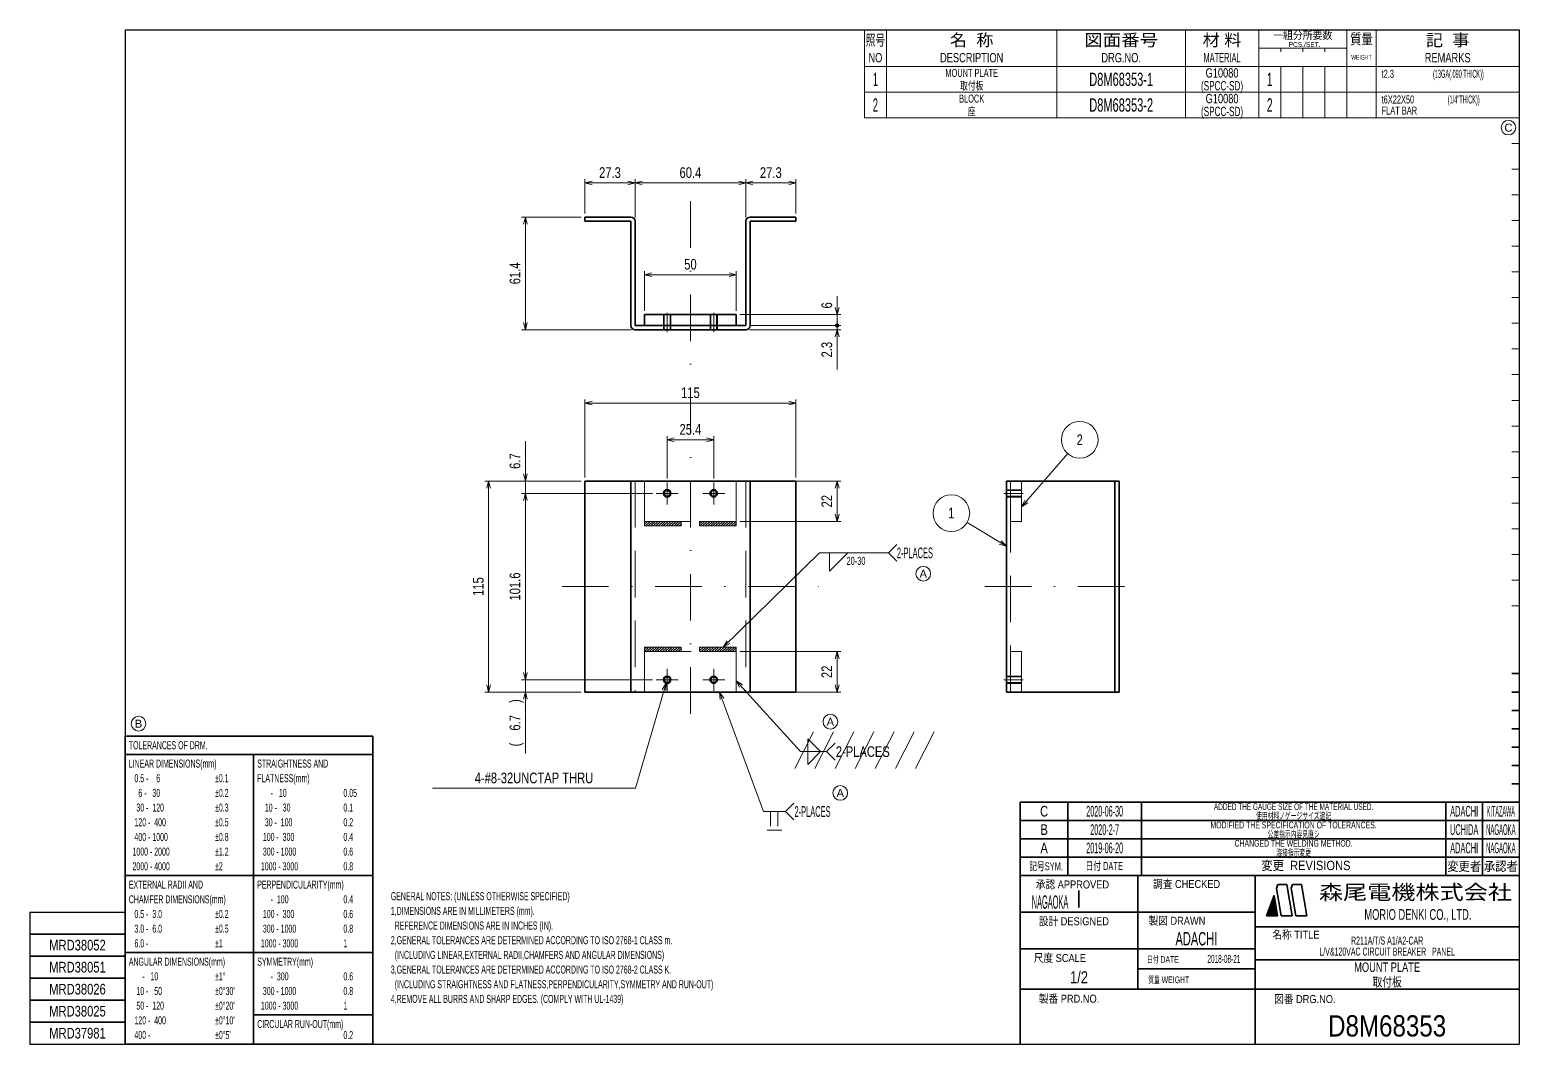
# Model space of a CAD drawing. Header units: millimetres. Extents: x 7 to 913, y 10 to 287.
# Drawn here: x 7 to 413, y 10.2 to 286.8 of the extents above; entities that cross this region are included whole.
import ezdxf
from ezdxf.enums import TextEntityAlignment as Align

# ---------------------------------------------------------------- set-up
doc = ezdxf.new("R2010")
doc.units = ezdxf.units.MM
for name, pattern in [('DASHDOT', [25.3, 12.7, -6.3, 0, -6.3]), ('DASHED', [19, 12.7, -6.3]), ('DIVIDE', [31.6, 12.7, -6.3, 0, -6.3, 0, -6.3])]:
    doc.linetypes.add(name, pattern=pattern)
for name, color, linetype in [('GR1_05', 7, 'Continuous'), ('GR1_06', 7, 'Continuous'), ('GR1_15', 7, 'Continuous'), ('GR1_16', 7, 'Continuous'), ('図面枠D8M', 7, 'Continuous'), ('表題、部品表_01', 7, 'Continuous'), ('表題、部品表_02', 7, 'Continuous'), ('表題、部品表_03', 7, 'Continuous'), ('表題、部品表_Layer1', 7, 'Continuous')]:
    doc.layers.add(name, color=color, linetype=linetype)
doc.styles.add('HG丸ｺﾞｼｯｸM-PRO', font='')
doc.styles.get('HG丸ｺﾞｼｯｸM-PRO').set_extended_font_data('HG丸ｺﾞｼｯｸM-PRO')
pattern_1 = [(45, (0, 0), (-0.3535534, 0.3535534), [])]

# ---------------------------------------------------------------- blocks, each defined once
blk = doc.blocks.new('BLKF024')
at = {"layer": '図面枠D8M', "color": 4, "linetype": 'Continuous', "lineweight": 13}
for p, q in [((344.778471, 46.998727), (346.524087, 48.744343)), ((344.8594, 47.221078), (346.502888, 48.864566)), ((344.940329, 47.443428), (346.48169, 48.984789)), ((345.021258, 47.665778), (346.460491, 49.105012)), ((345.102186, 47.888128), (346.439293, 49.225235)), ((345.183115, 48.110479), (346.418094, 49.345457)), ((345.264044, 48.332829), (346.396896, 49.46568)), ((345.344973, 48.555179), (346.375697, 49.585903)), ((345.425902, 48.777529), (346.354499, 49.706126)), ((345.506831, 48.999879), (346.3333, 49.826349)), ((345.58776, 49.22223), (346.312102, 49.946572)), ((345.668689, 49.44458), (346.290903, 50.066794)), ((345.749617, 49.66693), (346.269705, 50.187017)), ((345.830546, 49.88928), (346.248506, 50.30724)), ((345.911475, 50.111631), (346.227307, 50.427463)), ((345.992404, 50.333981), (346.206109, 50.547686)), ((346.073333, 50.556331), (346.18491, 50.667909)), ((346.154262, 50.778681), (346.163712, 50.788131)), ((344.157871, 45.246757), (346.693675, 47.782561)), ((344.211969, 45.442276), (346.672477, 47.902784)), ((344.292898, 45.664626), (346.651278, 48.023006)), ((344.299292, 45.246757), (346.714874, 47.662338)), ((344.373827, 45.886976), (346.63008, 48.143229)), ((344.440714, 45.246757), (346.736072, 47.542115)), ((344.454756, 46.109327), (346.608881, 48.263452)), ((344.535684, 46.331677), (346.587682, 48.383675)), ((344.582135, 45.246757), (346.757271, 47.421892)), ((344.616613, 46.554027), (346.566484, 48.503898)), ((344.697542, 46.776377), (346.545285, 48.624121)), ((344.723556, 45.246757), (346.778469, 47.301669)), ((344.864978, 45.246757), (346.799668, 47.181447)), ((345.006399, 45.246757), (346.820866, 47.061224)), ((345.147821, 45.246757), (346.842065, 46.941001)), ((345.289242, 45.246757), (346.863263, 46.820778)), ((345.430663, 45.246757), (346.884462, 46.700555)), ((345.572085, 45.246757), (346.90566, 46.580332)), ((345.713506, 45.246757), (346.926859, 46.46011)), ((345.854927, 45.246757), (346.948057, 46.339887)), ((345.996349, 45.246757), (346.969256, 46.219664)), ((346.13777, 45.246757), (346.990455, 46.099441)), ((346.279191, 45.246757), (347.011653, 45.979218)), ((346.420613, 45.246757), (347.032852, 45.858995)), ((346.562034, 45.246757), (347.05405, 45.738773)), ((346.703455, 45.246757), (347.075249, 45.61855)), ((346.844877, 45.246757), (347.096447, 45.498327)), ((346.986298, 45.246757), (347.117646, 45.378104)), ((347.12772, 45.246757), (347.138844, 45.257881))]:
    blk.add_line(p, q, dxfattribs=at)
blk = doc.blocks.new('BLKF023')
at = {"layer": '図面枠D8M', "color": 2, "linetype": 'Continuous', "lineweight": 25}
for p, q in [((33, 286.75), (413, 286.75)), ((33, 286.75), (33, 10.25)), ((413, 286.75), (413, 10.25)), ((7, 46.25), (7, 10.25)), ((7, 46.25), (33, 46.25)), ((7, 10.25), (413, 10.25))]:
    blk.add_line(p, q, dxfattribs=at)
at = {"layer": '図面枠D8M', "color": 4, "linetype": 'Continuous', "lineweight": 13}
for p, q in [((413, 269.75), (411, 269.75)), ((413, 262.75), (411, 262.75)), ((413, 255.75), (411, 255.75)), ((413, 248.75), (411, 248.75)), ((413, 241.75), (411, 241.75)), ((413, 234.75), (411, 234.75)), ((413, 227.75), (411, 227.75)), ((413, 220.75), (411, 220.75)), ((413, 213.75), (411, 213.75)), ((413, 206.75), (411, 206.75)), ((413, 199.75), (411, 199.75)), ((413, 192.75), (411, 192.75)), ((413, 185.75), (411, 185.75)), ((413, 178.75), (411, 178.75)), ((413, 171.75), (411, 171.75)), ((413, 164.75), (411, 164.75)), ((413, 157.75), (411, 157.75)), ((413, 150.75), (411, 150.75)), ((413, 143.75), (411, 143.75)), ((413, 136.75), (411, 136.75)), ((411, 129.75), (413, 129.75))]:
    blk.add_line(p, q, dxfattribs=at)
at = {"layer": '図面枠D8M', "color": 3, "linetype": 'Continuous', "lineweight": 35}
for p, q in [((413, 111.25), (411, 111.25)), ((413, 106.25), (411, 106.25)), ((413, 101.25), (411, 101.25)), ((413, 96.25), (411, 96.25)), ((413, 91.25), (411, 91.25)), ((413, 86.25), (411, 86.25)), ((413, 81.25), (411, 81.25)), ((277, 76.25), (413, 76.25)), ((277, 76.25), (277, 10.25)), ((290, 76.25), (290, 56.25)), ((310, 76.25), (310, 56.25)), ((393, 76.25), (393, 56.25)), ((403, 76.25), (403, 56.25)), ((277, 71.25), (413, 71.25)), ((277, 66.25), (413, 66.25)), ((277, 61.25), (413, 61.25)), ((277, 56.25), (413, 56.25)), ((309, 56.25), (309, 25.25)), ((341, 56.25), (341, 10.25)), ((346.84, 52.65), (347.23, 53.75)), ((347.23, 53.75), (349.64, 53.75)), ((351.14, 45.25), (349.64, 53.75)), ((351.18, 53.75), (350.82, 52.76)), ((351.18, 53.75), (353.64, 53.75)), ((355.14, 45.25), (353.64, 53.75)), ((293, 52.17), (293, 47.48)), ((344.14, 45.25), (346.16, 50.8)), ((347.14, 45.25), (346.16, 50.8)), ((348.14, 45.25), (346.84, 52.65)), ((352.14, 45.25), (350.82, 52.76)), ((277, 46.25), (341, 46.25)), ((344.14, 45.25), (347.14, 45.25)), ((348.14, 45.25), (351.14, 45.25)), ((352.14, 45.25), (355.14, 45.25)), ((341, 42.25), (413, 42.25)), ((7, 40.25), (33, 40.25)), ((7, 34.25), (33, 34.25)), ((277, 36.25), (341, 36.25)), ((341, 33.25), (413, 33.25)), ((309, 30.75), (341, 30.75)), ((7, 28.25), (33, 28.25)), ((277, 25.25), (413, 25.25)), ((7, 22.25), (33, 22.25)), ((33, 16.25), (7, 16.25))]:
    blk.add_line(p, q, dxfattribs=at)
at = {"layer": '図面枠D8M', "color": 4, "linetype": 'Continuous', "lineweight": 13}
blk.add_blockref('BLKF024', (0, 0), dxfattribs=at)
at = {"layer": '図面枠D8M', "color": 4, "linetype": 'Continuous', "lineweight": 13, "style": 'HG丸ｺﾞｼｯｸM-PRO'}
for s, height, width, p in [('記号SYM.', 2.182, 0.69227, (284.03, 58.74)), ('日付 DATE', 2.182, 0.692507, (299.87, 58.83)), ('変更  REVISIONS', 2.5455, 0.887352, (354.85, 58.97)), ('変更者', 2.545, 0.887717, (398, 58.75)), ('承認者', 2.545, 0.887717, (408, 58.75)), ('承認 APPROVED', 2.1818, 0.863151, (291.21, 53.79)), ('調査 CHECKED', 2.182, 0.863174, (322.34, 53.92)), ('設計 DESIGNED', 2.1818, 0.862613, (291.61, 43.76)), ('製図 DRAWN', 2.182, 0.863099, (319.7, 43.9)), ('名称 TITLE', 2.182, 0.862489, (352.13, 40.11)), ('尺度 SCALE', 2.182, 0.862581, (287.78, 33.74)), ('日付 DATE', 1.818, 0.618255, (315.88, 33.34)), ('質量 WEIGHT', 1.818, 0.618812, (317.46, 27.8)), ('製番 PRD.NO.', 2.182, 0.863299, (290.29, 22.66)), ('図番 DRG.NO.', 2.182, 0.863083, (354.56, 22.56))]:
    blk.add_text(s, height=height, dxfattribs=dict(at, width=width)).set_placement(p, align=Align.MIDDLE_CENTER)
at = {"layer": '図面枠D8M', "color": 2, "linetype": 'Continuous', "lineweight": 25, "style": 'HG丸ｺﾞｼｯｸM-PRO', "width": 1.206081}
blk.add_text('森尾電機株式会社', height=4, dxfattribs=at).set_placement((384.72, 51.68), align=Align.MIDDLE_CENTER)
at = {"layer": '図面枠D8M', "color": 3, "linetype": 'Continuous', "lineweight": 35, "style": 'HG丸ｺﾞｼｯｸM-PRO', "width": 0.652197}
blk.add_text('MORIO DENKI CO., LTD.', height=2.9091, dxfattribs=at).set_placement((385.38, 45.61), align=Align.MIDDLE_CENTER)
blk = doc.blocks.new('BLKF025')
at = {"layer": '図面枠D8M', "color": 3, "linetype": 'Continuous', "lineweight": 35, "style": 'HG丸ｺﾞｼｯｸM-PRO'}
for s, height, width, p in [('C', 2.91, 0.782198, (283.5, 73.75)), ('2020-06-30', 2.909, 0.488281, (300, 73.75)), ('ADDED THE GAUGE SIZE OF THE MATERIAL USED.', 1.8182, 0.578029, (351.5, 75)), ('ADACHI', 2.909, 0.415454, (398, 73.75)), ('KITAZAWA', 2.909, 0.308644, (408, 73.75)), ('B', 2.91, 0.78204, (283.5, 68.75)), ('2020-2-7', 2.909, 0.488281, (300, 68.75)), ('MODIFIED THE SPECIFICATION OF TOLERANCES.', 1.8182, 0.618603, (351.5, 70)), ('UCHIDA', 2.909, 0.415827, (398, 68.75)), ('NAGAOKA', 2.909, 0.334453, (408, 68.75)), ('A', 2.91, 0.782973, (283.5, 63.75)), ('2019-06-20', 2.909, 0.488281, (300, 63.75)), ('CHANGED THE WELDING METHOD.', 1.8182, 0.618832, (351.5, 65)), ('ADACHI', 2.909, 0.415454, (398, 63.75)), ('NAGAOKA', 2.909, 0.334453, (408, 63.75)), ('NAGAOKA', 3.636, 0.414524, (285.11, 49)), ('ADACHI', 3.636, 0.619335, (325, 39)), ('L/V&120VAC CIRCUIT BREAKER\u3000PANEL', 2.1818, 0.522042, (377, 35.5)), ('R211A/T/S A1/A2-CAR', 2.1818, 0.521924, (377, 38.5)), ('2018-08-21', 2.182, 0.482412, (332.5, 33.5)), ('MOUNT PLATE', 2.5455, 0.741539, (377, 31.25)), ('1/2', 3.273, 0.80628, (293, 28.5)), ('D8M68353', 5.818, 0.845432, (377, 15.25))]:
    blk.add_text(s, height=height, dxfattribs=dict(at, width=width)).set_placement(p, align=Align.MIDDLE_CENTER)
blk = doc.blocks.new('BLKF026')
at = {"layer": '表題、部品表_02', "color": 4, "linetype": 'Continuous', "lineweight": 13}
for p, q in [((234.5, 276.75), (234.5, 269.75)), ((234.5, 276.75), (413, 276.75)), ((240.5, 276.75), (240.5, 269.75)), ((287, 276.75), (287, 269.75)), ((322, 276.75), (322, 269.75)), ((342, 276.75), (342, 269.75)), ((348, 276.75), (348, 269.75)), ((354, 276.75), (354, 269.75)), ((360, 269.75), (360, 276.75)), ((366, 276.75), (366, 269.75)), ((374, 276.75), (374, 269.75)), ((413, 276.75), (413, 269.75)), ((234.5, 269.75), (413, 269.75))]:
    blk.add_line(p, q, dxfattribs=at)
blk = doc.blocks.new('BLKF028')
at = {"layer": '表題、部品表_02', "color": 4, "linetype": 'Continuous', "lineweight": 13}
for p, q in [((234.5, 269.75), (234.5, 262.75)), ((234.5, 269.75), (413, 269.75)), ((240.5, 269.75), (240.5, 262.75)), ((287, 269.75), (287, 262.75)), ((322, 269.75), (322, 262.75)), ((342, 269.75), (342, 262.75)), ((348, 269.75), (348, 262.75)), ((354, 269.75), (354, 262.75)), ((360, 262.75), (360, 269.75)), ((366, 269.75), (366, 262.75)), ((374, 269.75), (374, 262.75)), ((413, 269.75), (413, 262.75)), ((234.5, 262.75), (413, 262.75))]:
    blk.add_line(p, q, dxfattribs=at)
blk = doc.blocks.new('BLKF030')
at = {"layer": 'GR1_06', "color": 3, "linetype": 'Continuous', "lineweight": 35}
for p, q in [((158.33, 163.75), (215.83, 163.75)), ((158.33, 163.75), (158.33, 106.25)), ((170.83, 163.75), (170.83, 106.25)), ((203.33, 163.75), (203.33, 106.25)), ((215.83, 163.75), (215.83, 106.25)), ((158.33, 106.25), (215.83, 106.25))]:
    blk.add_line(p, q, dxfattribs=at)
at = {"layer": 'GR1_06', "color": 4, "linetype": 'DASHED', "lineweight": 13}
for p, q in [((171.98, 163.75), (171.98, 106.25)), ((202.18, 163.75), (202.18, 106.25))]:
    blk.add_line(p, q, dxfattribs=at)
blk = doc.blocks.new('BLKF031')
at = {"layer": 'GR1_06', "color": 3, "linetype": 'Continuous', "lineweight": 35}
for p, q in [((158.33, 234.55), (158.33, 235.7)), ((158.33, 235.7), (170.83, 235.7)), ((203.33, 235.7), (215.83, 235.7)), ((215.83, 234.55), (215.83, 235.7)), ((170.83, 234.55), (158.33, 234.55)), ((170.83, 206.15), (170.83, 234.55)), ((171.98, 206.15), (171.98, 234.55)), ((202.18, 206.15), (202.18, 234.55)), ((203.33, 206.15), (203.33, 234.55)), ((215.83, 234.55), (203.33, 234.55)), ((202.18, 206.15), (171.98, 206.15)), ((202.18, 205), (171.98, 205))]:
    blk.add_line(p, q, dxfattribs=at)
for centre, start, end in [((170.83, 234.55), 0, 90), ((203.33, 234.55), 90, 180), ((171.98, 206.15), 180, 270), ((202.18, 206.15), 270, 0)]:
    blk.add_arc(centre, 1.15, start, end, dxfattribs=at)
blk = doc.blocks.new('BLKF032')
at = {"layer": 'GR1_06', "color": 3, "linetype": 'Continuous', "lineweight": 35}
for p, q in [((174.58, 206.15), (174.58, 209.15)), ((174.58, 209.15), (199.58, 209.15)), ((199.58, 206.15), (199.58, 209.15)), ((174.58, 206.15), (199.58, 206.15))]:
    blk.add_line(p, q, dxfattribs=at)
blk = doc.blocks.new('BLKF033')
at = {"layer": 'GR1_06', "color": 4, "linetype": 'DASHED', "lineweight": 13}
for p, q in [((174.58, 163.75), (174.58, 152.75)), ((174.58, 163.75), (199.58, 163.75)), ((199.58, 163.75), (199.58, 152.75)), ((174.58, 152.75), (199.58, 152.75))]:
    blk.add_line(p, q, dxfattribs=at)
blk = doc.blocks.new('BLKF034')
at = {"layer": 'GR1_06', "color": 4, "linetype": 'DASHED', "lineweight": 13}
for p, q in [((174.58, 117.25), (174.58, 106.25)), ((174.58, 117.25), (199.58, 117.25)), ((199.58, 117.25), (199.58, 106.25)), ((174.58, 106.25), (199.58, 106.25))]:
    blk.add_line(p, q, dxfattribs=at)
blk = doc.blocks.new('BLKF036')
at = {"layer": 'GR1_06', "color": 3, "linetype": 'Continuous', "lineweight": 35}
for radius in [1, 0.8]:
    blk.add_circle((180.73, 160.4), radius, dxfattribs=at)
blk = doc.blocks.new('BLKF035')
at = {"layer": 'GR1_06', "color": 4, "linetype": 'DASHDOT', "lineweight": 13}
for p, q in [((180.73, 157.4), (180.73, 163.4)), ((183.73, 160.4), (177.73, 160.4))]:
    blk.add_line(p, q, dxfattribs=at)
at = {"layer": 'GR1_06', "color": 3, "linetype": 'Continuous', "lineweight": 35}
blk.add_blockref('BLKF036', (0, 0), dxfattribs=at)
blk = doc.blocks.new('BLKF038')
at = {"layer": 'GR1_06', "color": 3, "linetype": 'Continuous', "lineweight": 35}
for radius in [1, 0.8]:
    blk.add_circle((193.43, 160.4), radius, dxfattribs=at)
blk = doc.blocks.new('BLKF037')
at = {"layer": 'GR1_06', "color": 4, "linetype": 'DASHDOT', "lineweight": 13}
for p, q in [((193.43, 157.4), (193.43, 163.4)), ((196.43, 160.4), (190.43, 160.4))]:
    blk.add_line(p, q, dxfattribs=at)
at = {"layer": 'GR1_06', "color": 3, "linetype": 'Continuous', "lineweight": 35}
blk.add_blockref('BLKF038', (0, 0), dxfattribs=at)
blk = doc.blocks.new('BLKF040')
at = {"layer": 'GR1_06', "color": 3, "linetype": 'Continuous', "lineweight": 35}
for radius in [1, 0.8]:
    blk.add_circle((193.43, 109.6), radius, dxfattribs=at)
blk = doc.blocks.new('BLKF039')
at = {"layer": 'GR1_06', "color": 4, "linetype": 'DASHDOT', "lineweight": 13}
for p, q in [((193.43, 106.6), (193.43, 112.6)), ((196.43, 109.6), (190.43, 109.6))]:
    blk.add_line(p, q, dxfattribs=at)
at = {"layer": 'GR1_06', "color": 3, "linetype": 'Continuous', "lineweight": 35}
blk.add_blockref('BLKF040', (0, 0), dxfattribs=at)
blk = doc.blocks.new('BLKF042')
at = {"layer": 'GR1_06', "color": 3, "linetype": 'Continuous', "lineweight": 35}
for radius in [1, 0.8]:
    blk.add_circle((180.73, 109.6), radius, dxfattribs=at)
blk = doc.blocks.new('BLKF041')
at = {"layer": 'GR1_06', "color": 4, "linetype": 'DASHDOT', "lineweight": 13}
for p, q in [((180.73, 106.6), (180.73, 112.6)), ((183.73, 109.6), (177.73, 109.6))]:
    blk.add_line(p, q, dxfattribs=at)
at = {"layer": 'GR1_06', "color": 3, "linetype": 'Continuous', "lineweight": 35}
blk.add_blockref('BLKF042', (0, 0), dxfattribs=at)
blk = doc.blocks.new('BLKF043')
at = {"layer": 'GR1_06', "color": 4, "linetype": 'DASHED', "lineweight": 13}
for p, q in [((192.43, 205), (192.43, 209.15)), ((192.63, 205), (192.63, 209.15)), ((194.23, 205), (194.23, 209.15)), ((194.43, 205), (194.43, 209.15))]:
    blk.add_line(p, q, dxfattribs=at)
blk = doc.blocks.new('BLKF044')
at = {"layer": 'GR1_06', "color": 4, "linetype": 'DASHED', "lineweight": 13}
for p, q in [((179.73, 205), (179.73, 209.15)), ((179.93, 205), (179.93, 209.15)), ((181.53, 205), (181.53, 209.15)), ((181.73, 205), (181.73, 209.15))]:
    blk.add_line(p, q, dxfattribs=at)
blk = doc.blocks.new('BLKF045')
at = {"layer": 'GR1_06', "color": 3, "linetype": 'Continuous', "lineweight": 35}
for p, q in [((273.21, 106.25), (273.21, 163.75)), ((273.21, 163.75), (303.91, 163.75)), ((302.76, 106.25), (302.76, 163.75)), ((303.91, 163.75), (303.91, 106.25)), ((273.21, 106.25), (303.91, 106.25))]:
    blk.add_line(p, q, dxfattribs=at)
at = {"layer": 'GR1_06', "color": 4, "linetype": 'DASHED', "lineweight": 13}
blk.add_line((274.36, 106.25), (274.36, 163.75), dxfattribs=at)
blk = doc.blocks.new('BLKF046')
at = {"layer": 'GR1_06', "color": 4, "linetype": 'DASHED', "lineweight": 13}
for p, q in [((274.36, 163.75), (277.36, 163.75)), ((274.36, 163.75), (274.36, 152.75)), ((277.36, 163.75), (277.36, 152.75)), ((274.36, 152.75), (277.36, 152.75))]:
    blk.add_line(p, q, dxfattribs=at)
blk = doc.blocks.new('BLKF047')
at = {"layer": 'GR1_06', "color": 4, "linetype": 'DASHED', "lineweight": 13}
for p, q in [((273.21, 161.4), (277.36, 161.4)), ((273.21, 161.2), (277.36, 161.2)), ((273.21, 159.6), (277.36, 159.6)), ((273.21, 159.4), (277.36, 159.4))]:
    blk.add_line(p, q, dxfattribs=at)
blk = doc.blocks.new('BLKF048')
at = {"layer": 'GR1_06', "color": 4, "linetype": 'DASHED', "lineweight": 13}
for p, q in [((274.36, 117.25), (277.36, 117.25)), ((274.36, 106.25), (274.36, 117.25)), ((277.36, 106.25), (277.36, 117.25)), ((274.36, 106.25), (277.36, 106.25))]:
    blk.add_line(p, q, dxfattribs=at)
blk = doc.blocks.new('BLKF049')
at = {"layer": 'GR1_06', "color": 4, "linetype": 'DASHED', "lineweight": 13}
for p, q in [((273.21, 110.6), (277.36, 110.6)), ((273.21, 110.4), (277.36, 110.4)), ((273.21, 108.8), (277.36, 108.8)), ((273.21, 108.6), (277.36, 108.6))]:
    blk.add_line(p, q, dxfattribs=at)
blk = doc.blocks.new('FXTIP_ARROW_S')
at = {"color": 0, "linetype": 'Continuous', "lineweight": -2}
for q in [(-1, 0), (-0.97, 0.26), (-0.97, -0.26)]:
    blk.add_line((0, 0), q, dxfattribs=at)
blk = doc.blocks.new('FXTIP_ARROW_E')
at = {"color": 0, "linetype": 'Continuous', "lineweight": -2}
for q in [(-1, 0), (-0.97, 0.26), (-0.97, -0.26)]:
    blk.add_line((0, 0), q, dxfattribs=at)
blk = doc.blocks.new('FXTIP_BLACKDOT_E')
at = {"color": 0, "linetype": 'Continuous', "lineweight": -2}
blk.add_line((0, 0), (-1, 0), dxfattribs=at)
at = {"color": 0, "linetype": 'Continuous', "lineweight": -2, "const_width": 0.25}
blk.add_lwpolyline([(-0.125, 0, 1), (0.125, 0, 1)], format="xyb", close=True, dxfattribs=at)
at = {"color": 0, "linetype": 'Continuous', "lineweight": -2}
blk.add_circle((0, 0), 0.25, dxfattribs=at)
blk = doc.blocks.new('BLKF050')
at = {"layer": 'GR1_16', "color": 4, "linetype": 'DIVIDE', "lineweight": 13}
for p, q in [((199.58, 118.5), (189.58, 118.5)), ((189.58, 118.5), (189.58, 117.25)), ((199.58, 118.5), (199.58, 117.25)), ((189.58, 117.25), (199.58, 117.25))]:
    blk.add_line(p, q, dxfattribs=at)
blk = doc.blocks.new('BLKF051')
at = {"layer": 'GR1_16', "color": 4, "linetype": 'DIVIDE', "lineweight": 13}
for p, q in [((174.58, 118.5), (184.58, 118.5)), ((174.58, 118.5), (174.58, 117.25)), ((184.58, 118.5), (184.58, 117.25)), ((184.58, 117.25), (174.58, 117.25))]:
    blk.add_line(p, q, dxfattribs=at)
blk = doc.blocks.new('BLKF052')
at = {"layer": 'GR1_16', "color": 4, "linetype": 'DIVIDE', "lineweight": 13}
for p, q in [((199.58, 152.75), (189.58, 152.75)), ((189.58, 152.75), (189.58, 151.5)), ((189.58, 151.5), (199.58, 151.5)), ((199.58, 152.75), (199.58, 151.5))]:
    blk.add_line(p, q, dxfattribs=at)
blk = doc.blocks.new('BLKF053')
at = {"layer": 'GR1_16', "color": 4, "linetype": 'DIVIDE', "lineweight": 13}
for p, q in [((174.58, 152.75), (184.58, 152.75)), ((174.58, 152.75), (174.58, 151.5)), ((184.58, 151.5), (174.58, 151.5)), ((184.58, 152.75), (184.58, 151.5))]:
    blk.add_line(p, q, dxfattribs=at)
blk = doc.blocks.new('BLKF054')
at = {"layer": 'GR1_16', "color": 4, "linetype": 'Continuous', "lineweight": 13}
for p, q in [((208.95, 73.68), (208.95, 69.68)), ((210.95, 73.68), (210.95, 69.68)), ((207.99, 68.62), (211.99, 68.62))]:
    blk.add_line(p, q, dxfattribs=at)
blk = doc.blocks.new('BLKF055')
at = {"layer": 'GR1_05', "color": 4, "linetype": 'Continuous', "lineweight": 13}
for p, q in [((222.56, 90), (219.06, 93.5)), ((219.06, 86.5), (219.06, 93.5)), ((222.56, 90), (219.06, 86.5))]:
    blk.add_line(p, q, dxfattribs=at)
blk = doc.blocks.new('BLKF056')
at = {"layer": 'GR1_05', "color": 4, "linetype": 'Continuous', "lineweight": 13}
blk.add_circle((225.23, 98.15), 2, dxfattribs=at)
at = {"layer": 'GR1_05', "color": 4, "linetype": 'Continuous', "lineweight": 13, "style": 'HG丸ｺﾞｼｯｸM-PRO', "width": 1.042301}
blk.add_text('A', height=2.18, dxfattribs=at).set_placement((225.23, 98.15), align=Align.MIDDLE_CENTER)
blk = doc.blocks.new('BLKF057')
at = {"layer": 'GR1_05', "color": 4, "linetype": 'Continuous', "lineweight": 13}
blk.add_circle((227.93, 78.74), 2, dxfattribs=at)
at = {"layer": 'GR1_05', "color": 4, "linetype": 'Continuous', "lineweight": 13, "style": 'HG丸ｺﾞｼｯｸM-PRO', "width": 1.042301}
blk.add_text('A', height=2.18, dxfattribs=at).set_placement((227.93, 78.74), align=Align.MIDDLE_CENTER)
blk = doc.blocks.new('BLKF058')
at = {"layer": 'GR1_05', "color": 4, "linetype": 'Continuous', "lineweight": 13}
blk.add_circle((250.55, 138.49), 2, dxfattribs=at)
at = {"layer": 'GR1_05', "color": 4, "linetype": 'Continuous', "lineweight": 13, "style": 'HG丸ｺﾞｼｯｸM-PRO', "width": 1.042301}
blk.add_text('A', height=2.18, dxfattribs=at).set_placement((250.55, 138.49), align=Align.MIDDLE_CENTER)
blk = doc.blocks.new('BLKF060')
at = {"layer": '表題、部品表_01', "color": 4, "linetype": 'Continuous', "lineweight": 13}
for p, q in [((234.5, 286.75), (234.5, 276.75)), ((234.5, 286.75), (413, 286.75)), ((240.5, 286.75), (240.5, 276.75)), ((287, 286.75), (287, 276.75)), ((322, 286.75), (322, 276.75)), ((342, 286.75), (342, 276.75)), ((366, 286.75), (366, 276.75)), ((374, 286.75), (374, 276.75)), ((413, 286.75), (413, 276.75)), ((342, 281.75), (366, 281.75)), ((348, 280.75), (348, 281.75)), ((354, 281.75), (354, 280.75)), ((360, 281.75), (360, 280.75)), ((234.5, 276.75), (413, 276.75))]:
    blk.add_line(p, q, dxfattribs=at)
at = {"layer": '表題、部品表_01', "color": 3, "linetype": 'Continuous', "lineweight": 35, "style": 'HG丸ｺﾞｼｯｸM-PRO'}
for s, height, width, p in [('照号', 2.909, 0.651535, (237.5, 283.95)), ('名  称', 3.273, 1.042426, (263.75, 283.95)), ('図面番号', 3.273, 1.127518, (304.5, 283.95)), ('材 料', 3.273, 1.042439, (332, 283.95)), ('一組分所要数', 2.036, 0.966638, (354, 285.25)), ('質量', 2.909, 0.781842, (370, 284.25)), ('記  事', 3.273, 1.042426, (393.5, 283.95)), ('NO', 2.545, 0.740841, (237.5, 279.15)), ('DESCRIPTION', 2.5455, 0.741365, (263.75, 279.15)), ('DRG.NO.', 2.545, 0.741189, (304.5, 279.15)), ('MATERIAL', 2.545, 0.594756, (332, 279.15)), ('PCS./SET.', 1.309, 0.862935, (354.5, 282.75)), ('REMARKS', 2.545, 0.742803, (393.5, 279.15)), ('WEIGHT', 1.309, 0.635507, (370, 279.25))]:
    blk.add_text(s, height=height, dxfattribs=dict(at, width=width)).set_placement(p, align=Align.MIDDLE_CENTER)
blk = doc.blocks.new('BLKF059')
at = {"layer": '表題、部品表_01', "color": 3, "linetype": 'Continuous', "lineweight": 13}
blk.add_blockref('BLKF060', (0, 0), dxfattribs=at)
blk = doc.blocks.new('BLKF061')
at = {"layer": '図面枠D8M', "color": 3, "linetype": 'Continuous', "lineweight": 35}
for p, q in [((33, 94.25), (100.5, 94.25)), ((33, 94.25), (33, 10.25)), ((100.5, 10.25), (100.5, 94.25)), ((33, 89.25), (100.5, 89.25)), ((68, 10.25), (68, 89.25)), ((33, 56.25), (68, 56.25)), ((68, 56.25), (100.5, 56.25)), ((33, 35.25), (68, 35.25)), ((68, 35.25), (100.5, 35.25)), ((68, 18.25), (100.5, 18.25)), ((33, 10.25), (100.5, 10.25))]:
    blk.add_line(p, q, dxfattribs=at)
at = {"layer": '図面枠D8M', "color": 4, "linetype": 'Continuous', "lineweight": 13, "style": 'HG丸ｺﾞｼｯｸM-PRO'}
for s, height, width, p in [('TOLERANCES OF DRM.', 2.1818, 0.522208, (34, 91.75)), ('LINEAR DIMENSIONS(mm)', 2.1818, 0.521664, (34, 86.75)), ('STRAIGHTNESS AND', 2.1818, 0.521949, (69, 86.75)), (' 0.5 -    6', 2.1818, 0.524049, (35, 82.75)), ('±0.1', 2.182, 0.52198, (57.5, 82.75)), ('FLATNESS(mm)', 2.1818, 0.521994, (69, 82.75)), ('   6 -   30', 2.1818, 0.52397, (35, 78.75)), ('±0.2', 2.182, 0.52198, (57.5, 78.75)), ('     -   10', 2.1818, 0.524651, (70, 78.75)), ('0.05', 2.182, 0.52205, (92.5, 78.75)), ('  30 -  120', 2.1818, 0.522893, (35, 74.75)), ('±0.3', 2.182, 0.52198, (57.5, 74.75)), ('  10 -   30', 2.1818, 0.523391, (70, 74.75)), ('0.1', 2.182, 0.522424, (92.5, 74.75)), (' 120 -  400', 2.1818, 0.52246, (35, 70.75)), ('±0.5', 2.182, 0.52198, (57.5, 70.75)), ('  30 -  100', 2.1818, 0.522893, (70, 70.75)), ('0.2', 2.182, 0.522424, (92.5, 70.75)), (' 400 - 1000', 2.1818, 0.52208, (35, 66.75)), ('±0.8', 2.182, 0.52198, (57.5, 66.75)), (' 100 -  300', 2.1818, 0.52246, (70, 66.75)), ('0.4', 2.182, 0.522424, (92.5, 66.75)), ('1000 - 2000', 2.1818, 0.521744, (35, 62.75)), ('±1.2', 2.182, 0.52198, (57.5, 62.75)), (' 300 - 1000', 2.1818, 0.52208, (70, 62.75)), ('0.6', 2.182, 0.522424, (92.5, 62.75)), ('2000 - 4000', 2.1818, 0.521744, (35, 58.75)), ('±2', 2.182, 0.521216, (57.5, 58.75)), ('1000 - 3000', 2.1818, 0.521744, (70, 58.75)), ('0.8', 2.182, 0.522424, (92.5, 58.75)), ('EXTERNAL RADII AND', 2.1818, 0.522426, (34, 53.75)), ('PERPENDICULARITY(mm)', 2.1818, 0.521822, (69, 53.75)), ('CHAMFER DIMENSIONS(mm)', 2.1818, 0.521615, (34, 49.75)), ('     -  100', 2.1818, 0.52397, (70, 49.75)), ('0.4', 2.182, 0.522424, (92.5, 49.75)), (' 0.5 -  3.0', 2.1818, 0.523514, (35, 45.75)), ('±0.2', 2.182, 0.52198, (57.5, 45.75)), (' 100 -  300', 2.1818, 0.52246, (70, 45.75)), ('0.6', 2.182, 0.522424, (92.5, 45.75)), (' 3.0 -  6.0', 2.1818, 0.523514, (35, 41.75)), ('±0.5', 2.182, 0.52198, (57.5, 41.75)), (' 300 - 1000', 2.1818, 0.52208, (70, 41.75)), ('0.8', 2.182, 0.522424, (92.5, 41.75)), (' 6.0 -', 2.182, 0.523279, (35, 37.75)), ('±1', 2.182, 0.521216, (57.5, 37.75)), ('1000 - 3000', 2.1818, 0.521744, (70, 37.75)), ('1', 2.18, 0.521199, (92.5, 37.75)), ('ANGULAR DIMENSIONS(mm)', 2.1818, 0.521887, (34, 32.75)), ('SYMMETRY(mm)', 2.1818, 0.521222, (69, 32.75)), ('     -   10', 2.1818, 0.524651, (35, 28.75)), ('±1°', 2.182, 0.52122, (57.5, 28.75)), ('     -  300', 2.1818, 0.52397, (70, 28.75)), ('0.6', 2.182, 0.522424, (92.5, 28.75)), ('  10 -   50', 2.1818, 0.523391, (35, 24.75)), ("±0°30'", 2.182, 0.521679, (57.5, 24.75)), (' 300 - 1000', 2.1818, 0.52208, (70, 24.75)), ('0.8', 2.182, 0.522424, (92.5, 24.75)), ('  50 -  120', 2.1818, 0.522893, (35, 20.75)), ("±0°20'", 2.182, 0.521679, (57.5, 20.75)), ('1000 - 3000', 2.1818, 0.521744, (70, 20.75)), ('1', 2.18, 0.521199, (92.5, 20.75)), (' 120 -  400', 2.1818, 0.52246, (35, 16.75)), ("±0°10'", 2.182, 0.521679, (57.5, 16.75)), ('CIRCULAR RUN-OUT(mm)', 2.1818, 0.521639, (69, 15.75)), (' 400 -', 2.182, 0.52234, (35, 12.75)), ("±0°5'", 2.182, 0.521776, (57.5, 12.75)), ('0.2', 2.182, 0.522424, (92.5, 12.75))]:
    blk.add_text(s, height=height, dxfattribs=dict(at, width=width)).set_placement(p, align=Align.MIDDLE_LEFT)
blk = doc.blocks.new('BLKF062')
at = {"layer": '表題、部品表_Layer1', "color": 4, "linetype": 'Continuous', "lineweight": 13}
blk.add_circle((36.64, 97.62), 2, dxfattribs=at)
at = {"layer": '表題、部品表_Layer1', "color": 4, "linetype": 'Continuous', "lineweight": 13, "style": 'HG丸ｺﾞｼｯｸM-PRO', "width": 1.04272}
blk.add_text('B', height=2.18, dxfattribs=at).set_placement((36.64, 97.62), align=Align.MIDDLE_CENTER)
blk = doc.blocks.new('BLKF104')
at = {"layer": '表題、部品表_Layer1', "color": 4, "linetype": 'Continuous', "lineweight": 13}
blk.add_circle((410.07, 260.08), 2, dxfattribs=at)
at = {"layer": '表題、部品表_Layer1', "color": 4, "linetype": 'Continuous', "lineweight": 13, "style": 'HG丸ｺﾞｼｯｸM-PRO', "width": 1.042931}
blk.add_text('C', height=2.18, dxfattribs=at).set_placement((410.07, 260.08), align=Align.MIDDLE_CENTER)

msp = doc.modelspace()

# ---------------------------------------------------------------- hatches: boundary and pattern name
at = {"layer": 'GR1_16', "linetype": 'DIVIDE', "lineweight": 13}
h = msp.add_hatch(dxfattribs=at)
h.set_pattern_fill('_USER', color=4, scale=0.5, angle=45, style=0, pattern_type=0)
h.set_pattern_definition(pattern_1)
h.paths.add_polyline_path([(184.58, 151.5), (184.58, 152.75), (174.58, 152.75), (174.58, 151.5)], flags=0)
h = msp.add_hatch(dxfattribs=at)
h.set_pattern_fill('_USER', color=4, scale=0.5, angle=45, style=0, pattern_type=0)
h.set_pattern_definition(pattern_1)
h.paths.add_polyline_path([(189.58, 151.5), (189.58, 152.75), (199.58, 152.75), (199.58, 151.5)], flags=0)
h = msp.add_hatch(dxfattribs=at)
h.set_pattern_fill('_USER', color=4, scale=0.5, angle=45, style=0, pattern_type=0)
h.set_pattern_definition(pattern_1)
h.paths.add_polyline_path([(184.58, 117.25), (184.58, 118.5), (174.58, 118.5), (174.58, 117.25)], flags=0)
h = msp.add_hatch(dxfattribs=at)
h.set_pattern_fill('_USER', color=4, scale=0.5, angle=45, style=0, pattern_type=0)
h.set_pattern_definition(pattern_1)
h.paths.add_polyline_path([(189.58, 117.25), (189.58, 118.5), (199.58, 118.5), (199.58, 117.25)], flags=0)

# ---------------------------------------------------------------- linework, layer by layer
at = {"layer": 'GR1_05', "color": 4, "linetype": 'Continuous', "lineweight": 13}
for p, q in [((199.58, 109.33), (217.08, 90)), ((220.64, 95.35), (215.53, 85.38)), ((226.12, 95.35), (221.02, 85.38)), ((231.61, 95.35), (226.5, 85.38)), ((237.1, 95.35), (231.99, 85.38)), ((242.58, 95.35), (237.47, 85.38)), ((248.07, 95.35), (242.96, 85.38)), ((253.55, 95.35), (248.44, 85.38)), ((217.08, 90), (224.21, 90)), ((226.5, 92.29), (224.21, 90)), ((226.5, 87.71), (224.21, 90))]:
    msp.add_line(p, q, dxfattribs=at)
at = {"layer": 'GR1_06', "color": 4, "linetype": 'DASHDOT', "lineweight": 13}
for p, q in [((187.08, 240), (187.08, 100)), ((180.73, 204.32), (180.73, 209.58)), ((193.43, 204.32), (193.43, 209.58)), ((272.53, 160.4), (277.78, 160.4)), ((152.08, 135), (222.25, 135)), ((267.33, 135), (308.21, 135)), ((272.53, 109.6), (277.78, 109.6))]:
    msp.add_line(p, q, dxfattribs=at)
at = {"layer": 'GR1_15', "color": 4, "linetype": 'Continuous', "lineweight": 13}
for p, q in [((277.36, 156.7), (289.93, 171.22)), ((273.21, 146.04), (262.5, 152.44))]:
    msp.add_line(p, q, dxfattribs=at)
for centre in [(293.21, 175), (258.21, 155)]:
    msp.add_circle(centre, 5, dxfattribs=at)
at = {"layer": 'GR1_16', "color": 4, "linetype": 'Continuous', "lineweight": 13}
for p, q in [((158.33, 236.7), (158.33, 246)), ((158.33, 245), (171.98, 245)), ((171.98, 235.55), (171.98, 246)), ((171.98, 245), (202.18, 245)), ((202.18, 235.55), (202.18, 246)), ((202.18, 245), (215.83, 245)), ((215.83, 236.7), (215.83, 246)), ((157.33, 235.7), (141.08, 235.7)), ((142.08, 205), (142.08, 235.7)), ((174.58, 210.15), (174.58, 221)), ((174.58, 220), (199.58, 220)), ((199.58, 210.15), (199.58, 221)), ((227.08, 209.15), (227.08, 214.11)), ((200.58, 209.15), (228.08, 209.15)), ((227.08, 206.15), (227.08, 209.15)), ((170.98, 205), (141.08, 205)), ((203.18, 206.15), (228.08, 206.15)), ((203.18, 205), (228.08, 205)), ((227.08, 205), (227.08, 206.15)), ((227.08, 194.12), (227.08, 205)), ((158.33, 164.75), (158.33, 186)), ((158.33, 185), (215.83, 185)), ((215.83, 164.75), (215.83, 186)), ((142.08, 163.75), (142.08, 174.63)), ((180.73, 164.4), (180.73, 176)), ((180.73, 175), (193.43, 175)), ((193.43, 164.4), (193.43, 176)), ((157.33, 163.75), (131.08, 163.75)), ((132.08, 106.25), (132.08, 163.75)), ((157.33, 163.75), (141.08, 163.75)), ((142.08, 160.4), (142.08, 163.75)), ((200.58, 163.75), (228.08, 163.75)), ((227.08, 152.75), (227.08, 163.75)), ((176.73, 160.4), (141.08, 160.4)), ((142.08, 109.6), (142.08, 160.4)), ((200.58, 152.75), (228.08, 152.75)), ((243.33, 146.47), (241.04, 144.17)), ((196.05, 118.5), (222.24, 144.17)), ((222.24, 144.17), (241.04, 144.17)), ((225.03, 144.17), (225.03, 139.17)), ((225.03, 139.17), (230.03, 144.17)), ((243.33, 141.88), (241.04, 144.17)), ((200.58, 117.25), (228.08, 117.25)), ((227.08, 106.25), (227.08, 117.25)), ((157.33, 106.25), (131.08, 106.25)), ((176.73, 109.6), (141.08, 109.6)), ((157.33, 106.25), (141.08, 106.25)), ((142.08, 106.25), (142.08, 109.6)), ((142.08, 89.45), (142.08, 106.25)), ((180.45, 108.64), (172.08, 80)), ((194.99, 106.25), (206.97, 73.68)), ((200.58, 106.25), (228.08, 106.25)), ((172.08, 80), (116.8, 80)), ((206.97, 73.68), (212.96, 73.68)), ((215.25, 75.98), (212.96, 73.68)), ((215.25, 71.39), (212.96, 73.68))]:
    msp.add_line(p, q, dxfattribs=at)

# ---------------------------------------------------------------- block references
at = {"layer": 'GR1_05', "color": 4, "linetype": 'Continuous', "lineweight": 13}
for name in ['BLKF058', 'BLKF056', 'BLKF055', 'BLKF057']:
    msp.add_blockref(name, (0, 0), dxfattribs=at)
at = {"layer": 'GR1_05', "color": 4, "linetype": 'Continuous', "lineweight": 13, "xscale": 2, "yscale": 2, "rotation": 132.156719322027}
msp.add_blockref('FXTIP_ARROW_S', (199.58, 109.33), dxfattribs=at)
at = {"layer": 'GR1_06', "color": 3, "linetype": 'Continuous', "lineweight": 35}
for name in ['BLKF031', 'BLKF032', 'BLKF030', 'BLKF045']:
    msp.add_blockref(name, (0, 0), dxfattribs=at)
at = {"layer": 'GR1_06', "color": 4, "linetype": 'DASHED', "lineweight": 13}
for name in ['BLKF044', 'BLKF043', 'BLKF033', 'BLKF046', 'BLKF047', 'BLKF034', 'BLKF048', 'BLKF049']:
    msp.add_blockref(name, (0, 0), dxfattribs=at)
at = {"layer": 'GR1_06', "color": 4, "linetype": 'DASHDOT', "lineweight": 13}
for name in ['BLKF035', 'BLKF037', 'BLKF041', 'BLKF039']:
    msp.add_blockref(name, (0, 0), dxfattribs=at)
at = {"layer": 'GR1_15', "color": 4, "linetype": 'Continuous', "lineweight": 13, "xscale": 2, "yscale": 2}
for p, rotation in [((277.36, 156.7), 229.1015643594756), ((273.21, 146.04), 329.1381643795166)]:
    msp.add_blockref('FXTIP_ARROW_S', p, dxfattribs=dict(at, rotation=rotation))
at = {"layer": 'GR1_16', "color": 4, "linetype": 'Continuous', "lineweight": 13, "xscale": 2, "yscale": 2}
for name, p, rotation in [('FXTIP_ARROW_S', (158.33, 245), 180), ('FXTIP_ARROW_E', (171.98, 245), 360), ('FXTIP_ARROW_S', (171.98, 245), 180), ('FXTIP_ARROW_E', (202.18, 245), 360), ('FXTIP_ARROW_S', (202.18, 245), 180), ('FXTIP_ARROW_E', (215.83, 245), 360), ('FXTIP_ARROW_E', (142.08, 235.7), 90), ('FXTIP_ARROW_S', (174.58, 220), 180), ('FXTIP_ARROW_E', (199.58, 220), 360), ('FXTIP_ARROW_S', (227.08, 209.15), 270), ('FXTIP_ARROW_S', (142.08, 205), 270), ('FXTIP_ARROW_E', (227.08, 205), 90), ('FXTIP_BLACKDOT_E', (227.08, 206.15), 90), ('FXTIP_ARROW_S', (158.33, 185), 180), ('FXTIP_ARROW_E', (215.83, 185), 360), ('FXTIP_ARROW_S', (180.73, 175), 180), ('FXTIP_ARROW_E', (193.43, 175), 360), ('FXTIP_ARROW_E', (132.08, 163.75), 90), ('FXTIP_ARROW_S', (142.08, 163.75), 270), ('FXTIP_ARROW_E', (227.08, 163.75), 90), ('FXTIP_ARROW_E', (142.08, 160.4), 90), ('FXTIP_ARROW_S', (227.08, 152.75), 270), ('FXTIP_ARROW_S', (196.05, 118.5), 224.4266572716029), ('FXTIP_ARROW_E', (227.08, 117.25), 90), ('FXTIP_ARROW_S', (142.08, 109.6), 270), ('FXTIP_ARROW_S', (132.08, 106.25), 270), ('FXTIP_ARROW_E', (142.08, 106.25), 90), ('FXTIP_ARROW_S', (180.45, 108.64), 73.71006792966422), ('FXTIP_ARROW_S', (194.99, 106.25), 110.1894804752822), ('FXTIP_ARROW_S', (227.08, 106.25), 270)]:
    msp.add_blockref(name, p, dxfattribs=dict(at, rotation=rotation))
at = {"layer": 'GR1_16', "color": 4, "linetype": 'DIVIDE', "lineweight": 13}
for name in ['BLKF053', 'BLKF052', 'BLKF051', 'BLKF050']:
    msp.add_blockref(name, (0, 0), dxfattribs=at)
at = {"layer": 'GR1_16', "color": 4, "linetype": 'Continuous', "lineweight": 13}
msp.add_blockref('BLKF054', (0, 0), dxfattribs=at)
at = {"layer": '図面枠D8M', "color": 4, "linetype": 'Continuous', "lineweight": 35}
msp.add_blockref('BLKF023', (0, 0), dxfattribs=at)
at = {"layer": '図面枠D8M', "color": 4, "linetype": 'Continuous', "lineweight": 13}
msp.add_blockref('BLKF061', (0, 0), dxfattribs=at)
at = {"layer": '図面枠D8M', "color": 3, "linetype": 'Continuous', "lineweight": 35}
msp.add_blockref('BLKF025', (0, 0), dxfattribs=at)
at = {"layer": '表題、部品表_01', "color": 3, "linetype": 'Continuous', "lineweight": 13}
msp.add_blockref('BLKF059', (0, 0), dxfattribs=at)
at = {"layer": '表題、部品表_02', "color": 4, "linetype": 'Continuous', "lineweight": 13}
for name in ['BLKF026', 'BLKF028']:
    msp.add_blockref(name, (0, 0), dxfattribs=at)
at = {"layer": '表題、部品表_Layer1', "color": 4, "linetype": 'Continuous', "lineweight": 13}
for name in ['BLKF104', 'BLKF062']:
    msp.add_blockref(name, (0, 0), dxfattribs=at)

# ---------------------------------------------------------------- texts
at = {"layer": 'GR1_05', "color": 3, "linetype": 'Continuous', "lineweight": 35, "style": 'HG丸ｺﾞｼｯｸM-PRO', "width": 0.78274}
msp.add_text('2-PLACES', height=2.909, dxfattribs=at).set_placement((226.71, 90), align=Align.MIDDLE_LEFT)
at = {"layer": 'GR1_15', "color": 3, "linetype": 'Continuous', "lineweight": 35, "style": 'HG丸ｺﾞｼｯｸM-PRO', "width": 0.784542}
for s, p in [('2', (293.21, 175)), ('1', (258.21, 155))]:
    msp.add_text(s, height=2.91, rotation=0, dxfattribs=at).set_placement(p, align=Align.MIDDLE_CENTER)
at = {"layer": 'GR1_16', "color": 3, "linetype": 'Continuous', "lineweight": 35, "style": 'HG丸ｺﾞｼｯｸM-PRO'}
for s, height, rotation, width, p in [('27.3', 2.909, 0, 0.784749, (165.15, 245.5)), ('60.4', 2.909, 0, 0.784749, (187.08, 245.5)), ('27.3', 2.909, 0, 0.784749, (209, 245.5)), ('50', 2.909, 0, 0.784542, (187.08, 220.5)), ('61.4', 2.909, 90, 0.784749, (141.58, 220.35)), ('6', 2.91, 90, 0.784542, (226.58, 211.63)), ('2.3', 2.909, 90, 0.784839, (226.58, 199.56)), ('115', 2.909, 0, 0.784542, (187.08, 185.5)), ('25.4', 2.909, 0, 0.784749, (187.08, 175.5)), ('6.7', 2.909, 90, 0.784839, (141.58, 169.19)), ('22', 2.909, 90, 0.784542, (226.58, 158.25)), ('101.6', 2.909, 90, 0.7847, (141.58, 135)), ('115', 2.909, 90, 0.784542, (131.58, 135)), ('22', 2.909, 90, 0.784542, (226.58, 111.75)), (')', 2.91, 90, 0.781868, (141.58, 103.77)), ('6.7', 2.909, 90, 0.784839, (141.58, 97.85)), ('(', 2.91, 90, 0.781868, (141.58, 91.93))]:
    msp.add_text(s, height=height, rotation=rotation, dxfattribs=dict(at, width=width)).set_placement(p, align=Align.BOTTOM_CENTER)
at = {"layer": 'GR1_16', "color": 3, "linetype": 'Continuous', "lineweight": 35, "style": 'HG丸ｺﾞｼｯｸM-PRO', "width": 0.691341}
msp.add_text('20-30', height=2.182, dxfattribs=at).set_placement((229.64, 140.25), align=Align.BOTTOM_LEFT)
at = {"layer": 'GR1_16', "color": 3, "linetype": 'Continuous', "lineweight": 35, "style": 'HG丸ｺﾞｼｯｸM-PRO', "width": 0.522311}
for p in [(243.36, 144.17), (215.46, 73.68)]:
    msp.add_text('2-PLACES', height=2.909, dxfattribs=at).set_placement(p, align=Align.MIDDLE_LEFT)
at = {"layer": 'GR1_16', "color": 3, "linetype": 'Continuous', "lineweight": 35, "style": 'HG丸ｺﾞｼｯｸM-PRO', "width": 0.782982}
msp.add_text('4-#8-32UNCTAP THRU', height=2.9091, dxfattribs=at).set_placement((144.44, 80.5), align=Align.BOTTOM_CENTER)
at = {"layer": '図面枠D8M', "color": 3, "linetype": 'Continuous', "lineweight": 35, "style": 'HG丸ｺﾞｼｯｸM-PRO'}
for s, height, width, p in [('使用材料ノゲージサイズ追記', 1.8182, 0.618958, (351.5, 72.5)), ('公差指示内容見直シ', 1.818, 0.618958, (351.5, 67.5)), ('溶接指示変更', 1.818, 0.618958, (351.5, 62.5)), ('MRD38052', 2.909, 0.783793, (20, 37.25)), ('MRD38051', 2.909, 0.783793, (20, 31.25)), ('取付板', 2.545, 0.741121, (377, 27.25)), ('MRD38026', 2.909, 0.783793, (20, 25.25)), ('MRD38025', 2.909, 0.783793, (20, 19.25)), ('MRD37981', 2.909, 0.783793, (20, 13.25))]:
    msp.add_text(s, height=height, dxfattribs=dict(at, width=width)).set_placement(p, align=Align.MIDDLE_CENTER)
for s, width, p in [('GENERAL NOTES: (UNLESS OTHERWISE SPECIFIED)', 0.52211, (105.41, 51.69)), ('1,DIMENSIONS ARE IN MILLIMETERS (mm).', 0.522052, (105.41, 47.69)), ('  REFERENCE DIMENSIONS ARE IN INCHES (IN).', 0.522009, (105.41, 43.69)), ('2,GENERAL TOLERANCES ARE DETERMINED ACCORDING TO ISO 2768-1 CLASS m.', 0.522186, (105.41, 39.69)), ('  (INCLUDING LINEAR,EXTERNAL RADII,CHAMFERS AND ANGULAR DIMENSIONS)', 0.522355, (105.41, 35.69)), ('3,GENERAL TOLERANCES ARE DETERMINED ACCORDING TO ISO 2768-2 CLASS K.', 0.52223, (105.41, 31.69)), ('  (INCLUDING STRAIGHTNESS AND FLATNESS,PERPENDICULARITY,SYMMETRY AND RUN-OUT)', 0.522087, (105.41, 27.69)), ('4,REMOVE ALL BURRS AND SHARP EDGES. (COMPLY WITH UL-1439)', 0.52235, (105.41, 23.69))]:
    msp.add_text(s, height=2.1818, dxfattribs=dict(at, width=width)).set_placement(p, align=Align.TOP_LEFT)
at = {"layer": '表題、部品表_03', "color": 3, "linetype": 'Continuous', "lineweight": 35, "style": 'HG丸ｺﾞｼｯｸM-PRO'}
for s, height, width, p in [('MOUNT PLATE', 2.1818, 0.692407, (263.75, 275)), ('G10080', 2.545, 0.740408, (332, 275)), ('1', 3.64, 0.521199, (237.5, 273.25)), ('取付板', 2.182, 0.692256, (263.75, 271.5)), ('D8M68353-1', 3.636, 0.619404, (304.5, 273.25)), ('(SPCC-SD)', 2.545, 0.652377, (332, 271.5)), ('1', 3.64, 0.576062, (345, 273.25)), ('2', 3.64, 0.521199, (237.5, 266.25)), ('BLOCK', 2.182, 0.693284, (263.75, 268)), ('D8M68353-2', 3.636, 0.619404, (304.5, 266.25)), ('G10080', 2.545, 0.740408, (332, 268)), ('2', 3.64, 0.576062, (345, 266.25)), ('座', 2.18, 0.692256, (263.75, 264.5)), ('(SPCC-SD)', 2.545, 0.652377, (332, 264.5))]:
    msp.add_text(s, height=height, dxfattribs=dict(at, width=width)).set_placement(p, align=Align.MIDDLE_CENTER)
for s, height, width, p in [('t2.3', 2.182, 0.690457, (375.5, 274.75)), ('(13GA(.090 THICK))', 2.1818, 0.416535, (389.5, 274.75)), ('t6X22X50', 2.182, 0.692008, (375.5, 267.75)), ('(1/4"THICK))', 2.1818, 0.416609, (393.5, 267.75)), ('FLAT BAR', 2.182, 0.692996, (375.5, 264.75))]:
    msp.add_text(s, height=height, dxfattribs=dict(at, width=width)).set_placement(p, align=Align.MIDDLE_LEFT)

doc.saveas('drawing.dxf')
